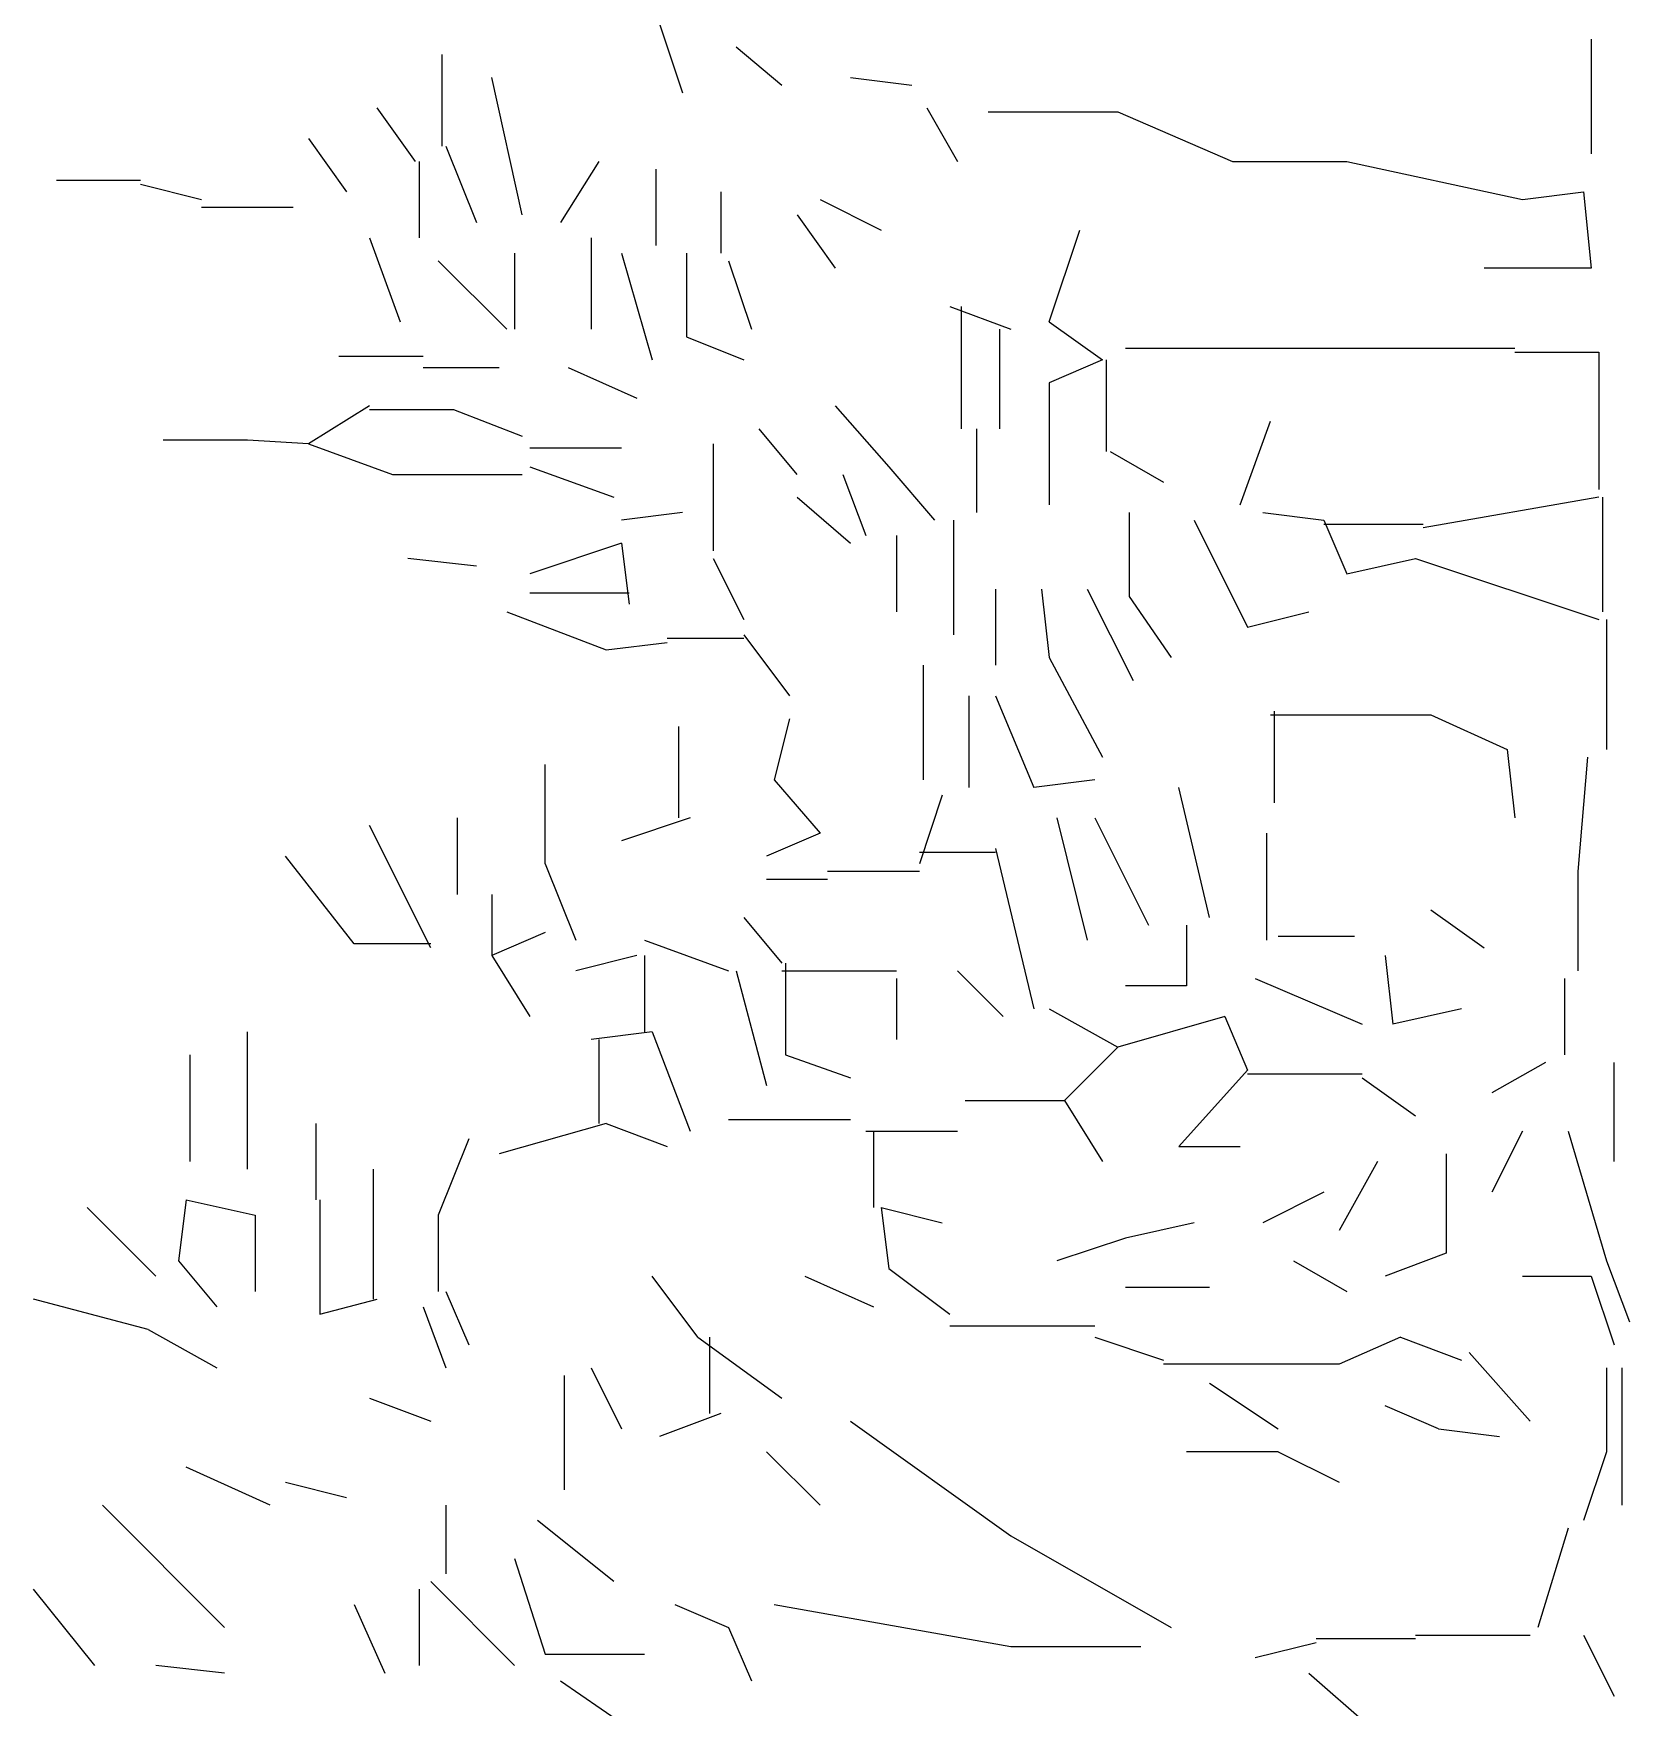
# Model space of a CAD drawing. Header units: millimetres. Extents: x 79741 to 173011, y 86123 to 135501.
# Drawn here: x 121204 to 122243, y 100314 to 101407 of the extents above; entities that cross this region are included whole.
import ezdxf

# ---------------------------------------------------------------- set-up
doc = ezdxf.new("R2010")
doc.units = ezdxf.units.MM

# ---------------------------------------------------------------- blocks, each defined once
blk = doc.blocks.new('A$C53ED0D15')
at = {"linetype": 'Continuous'}
for p, q in [((1854.8, 8491.4), (1869.8, 8446.5)), ((1854.8, 8491.4), (1869.8, 8446.5)), ((1904.7, 8476.5), (1934.6, 8451.5)), ((1904.7, 8476.5), (1934.6, 8451.5)), ((1904.7, 8476.5), (1934.6, 8451.5)), ((1904.7, 8476.5), (1934.6, 8451.5)), ((2463.1, 8481.4), (2463.1, 8406.6)), ((2463.1, 8481.4), (2463.1, 8406.6)), ((2463.1, 8481.4), (2463.1, 8406.6)), ((2463.1, 8481.4), (2463.1, 8406.6)), ((2463.1, 8481.4), (2463.1, 8406.6)), ((1712.7, 8411.6), (1712.7, 8471.5)), ((1712.7, 8411.6), (1712.7, 8471.5)), ((1712.7, 8411.6), (1712.7, 8471.5)), ((1712.7, 8411.6), (1712.7, 8471.5)), ((1712.7, 8411.6), (1712.7, 8471.5)), ((1712.7, 8411.6), (1712.7, 8471.5)), ((1765.1, 8366.8), (1745.2, 8456.5)), ((1979.5, 8456.5), (2019.4, 8451.5)), ((1979.5, 8456.5), (2019.4, 8451.5)), ((1979.5, 8456.5), (2019.4, 8451.5)), ((1979.5, 8456.5), (2019.4, 8451.5)), ((1979.5, 8456.5), (2019.4, 8451.5)), ((1979.5, 8456.5), (2019.4, 8451.5)), ((1979.5, 8456.5), (2019.4, 8451.5)), ((1979.5, 8456.5), (2019.4, 8451.5)), ((1979.5, 8456.5), (2019.4, 8451.5)), ((1695.3, 8401.7), (1670.4, 8436.6)), ((1695.3, 8401.7), (1670.4, 8436.6)), ((2029.4, 8436.6), (2049.3, 8401.7)), ((2029.4, 8436.6), (2049.3, 8401.7)), ((2029.4, 8436.6), (2049.3, 8401.7)), ((2029.4, 8436.6), (2049.3, 8401.7)), ((2069.3, 8434.1), (2154, 8434.1)), ((2069.3, 8434.1), (2154, 8434.1)), ((2069.3, 8434.1), (2154, 8434.1)), ((2154, 8434.1), (2228.8, 8401.7)), ((2154, 8434.1), (2228.8, 8401.7)), ((2154, 8434.1), (2228.8, 8401.7)), ((1625.5, 8416.6), (1650.4, 8381.7)), ((1715.2, 8411.6), (1735.2, 8361.8)), ((1715.2, 8411.6), (1735.2, 8361.8)), ((1697.8, 8401.7), (1697.8, 8351.8)), ((1697.8, 8401.7), (1697.8, 8351.8)), ((1697.8, 8401.7), (1697.8, 8351.8)), ((1697.8, 8401.7), (1697.8, 8351.8)), ((1697.8, 8401.7), (1697.8, 8351.8)), ((1697.8, 8401.7), (1697.8, 8351.8)), ((1697.8, 8401.7), (1697.8, 8351.8)), ((1697.8, 8401.7), (1697.8, 8351.8)), ((1697.8, 8401.7), (1697.8, 8351.8)), ((1815, 8401.7), (1790, 8361.8)), ((1852.4, 8396.7), (1852.4, 8346.8)), ((2228.8, 8401.7), (2303.6, 8401.7)), ((2228.8, 8401.7), (2303.6, 8401.7)), ((2228.8, 8401.7), (2303.6, 8401.7)), ((2303.6, 8401.7), (2418.3, 8376.7)), ((2303.6, 8401.7), (2418.3, 8376.7)), ((2303.6, 8401.7), (2418.3, 8376.7)), ((1515.8, 8389.2), (1460.9, 8389.2)), ((1515.8, 8389.2), (1460.9, 8389.2)), ((1515.8, 8389.2), (1460.9, 8389.2)), ((1515.8, 8389.2), (1460.9, 8389.2)), ((1515.8, 8389.2), (1460.9, 8389.2)), ((1515.8, 8389.2), (1460.9, 8389.2)), ((1515.8, 8386.7), (1555.7, 8376.7)), ((1894.7, 8381.7), (1894.7, 8341.8)), ((1894.7, 8381.7), (1894.7, 8341.8)), ((1894.7, 8381.7), (1894.7, 8341.8)), ((1894.7, 8381.7), (1894.7, 8341.8)), ((1959.6, 8376.7), (1999.4, 8356.8)), ((1959.6, 8376.7), (1999.4, 8356.8)), ((1959.6, 8376.7), (1999.4, 8356.8)), ((1959.6, 8376.7), (1999.4, 8356.8)), ((2418.3, 8376.7), (2458.2, 8381.7)), ((2418.3, 8376.7), (2458.2, 8381.7)), ((2418.3, 8376.7), (2458.2, 8381.7)), ((2458.2, 8381.7), (2463.1, 8331.9)), ((1555.7, 8371.7), (1615.5, 8371.7)), ((1944.6, 8366.8), (1969.5, 8331.9)), ((1944.6, 8366.8), (1969.5, 8331.9)), ((1944.6, 8366.8), (1969.5, 8331.9)), ((1944.6, 8366.8), (1969.5, 8331.9)), ((2109.1, 8297), (2129.1, 8356.8)), ((2109.1, 8297), (2129.1, 8356.8)), ((2109.1, 8297), (2129.1, 8356.8)), ((1665.4, 8351.8), (1685.3, 8297)), ((1665.4, 8351.8), (1685.3, 8297)), ((1665.4, 8351.8), (1685.3, 8297)), ((1760.1, 8341.8), (1760.1, 8292)), ((1760.1, 8341.8), (1760.1, 8292)), ((1810, 8351.8), (1810, 8292)), ((1829.9, 8341.8), (1849.9, 8272)), ((1872.3, 8341.8), (1872.3, 8287)), ((1710.2, 8336.8), (1755.1, 8292)), ((1710.2, 8336.8), (1755.1, 8292)), ((1899.7, 8336.8), (1914.7, 8292)), ((1899.7, 8336.8), (1914.7, 8292)), ((1899.7, 8336.8), (1914.7, 8292)), ((1899.7, 8336.8), (1914.7, 8292)), ((1899.7, 8336.8), (1914.7, 8292)), ((1899.7, 8336.8), (1914.7, 8292)), ((2463.1, 8331.9), (2393.3, 8331.9)), ((2044.3, 8306.9), (2084.2, 8292)), ((2051.8, 8306.9), (2051.8, 8227.1)), ((2051.8, 8306.9), (2051.8, 8227.1)), ((1872.3, 8287), (1909.7, 8272)), ((2076.7, 8292), (2076.7, 8227.1)), ((2109.1, 8297), (2144, 8272)), ((2109.1, 8297), (2144, 8272)), ((2109.1, 8297), (2144, 8272)), ((2109.1, 8297), (2144, 8272)), ((2109.1, 8297), (2144, 8272)), ((2109.1, 8297), (2144, 8272)), ((2109.1, 8297), (2144, 8272)), ((2413.3, 8279.5), (2159, 8279.5)), ((2413.3, 8279.5), (2159, 8279.5)), ((2413.3, 8277), (2468.1, 8277)), ((2413.3, 8277), (2468.1, 8277)), ((2413.3, 8277), (2468.1, 8277)), ((2413.3, 8277), (2468.1, 8277)), ((2468.1, 8277), (2468.1, 8187.3)), ((2468.1, 8277), (2468.1, 8187.3)), ((2468.1, 8277), (2468.1, 8187.3)), ((2468.1, 8277), (2468.1, 8187.3)), ((1645.4, 8274.5), (1700.3, 8274.5)), ((1645.4, 8274.5), (1700.3, 8274.5)), ((1645.4, 8274.5), (1700.3, 8274.5)), ((1700.3, 8267), (1750.1, 8267)), ((1700.3, 8267), (1750.1, 8267)), ((1700.3, 8267), (1750.1, 8267)), ((1795, 8267), (1839.9, 8247.1)), ((1795, 8267), (1839.9, 8247.1)), ((1795, 8267), (1839.9, 8247.1)), ((2144, 8272), (2109.1, 8257.1)), ((2144, 8272), (2109.1, 8257.1)), ((2144, 8272), (2109.1, 8257.1)), ((2144, 8272), (2109.1, 8257.1)), ((2144, 8272), (2109.1, 8257.1)), ((2144, 8272), (2109.1, 8257.1)), ((2146.5, 8272), (2146.5, 8212.2)), ((2146.5, 8272), (2146.5, 8212.2)), ((2109.1, 8257.1), (2109.1, 8177.3)), ((2109.1, 8257.1), (2109.1, 8177.3)), ((2109.1, 8257.1), (2109.1, 8177.3)), ((2109.1, 8257.1), (2109.1, 8177.3)), ((2109.1, 8257.1), (2109.1, 8177.3)), ((2109.1, 8257.1), (2109.1, 8177.3)), ((1665.4, 8242.1), (1625.5, 8217.2)), ((1665.4, 8242.1), (1625.5, 8217.2)), ((1665.4, 8242.1), (1625.5, 8217.2)), ((1665.4, 8239.6), (1720.2, 8239.6)), ((1665.4, 8239.6), (1720.2, 8239.6)), ((1665.4, 8239.6), (1720.2, 8239.6)), ((1665.4, 8239.6), (1720.2, 8239.6)), ((1720.2, 8239.6), (1765.1, 8222.2)), ((1720.2, 8239.6), (1765.1, 8222.2)), ((1720.2, 8239.6), (1765.1, 8222.2)), ((1720.2, 8239.6), (1765.1, 8222.2)), ((1969.5, 8242.1), (2004.4, 8202.2)), ((2233.8, 8177.3), (2253.7, 8232.1)), ((1944.6, 8197.2), (1919.7, 8227.1)), ((2061.8, 8227.1), (2061.8, 8172.3)), ((1585.6, 8219.7), (1530.7, 8219.7)), ((1585.6, 8219.7), (1530.7, 8219.7)), ((1585.6, 8219.7), (1530.7, 8219.7)), ((1585.6, 8219.7), (1530.7, 8219.7)), ((1625.5, 8217.2), (1585.6, 8219.7)), ((1625.5, 8217.2), (1585.6, 8219.7)), ((1625.5, 8217.2), (1585.6, 8219.7)), ((1625.5, 8217.2), (1585.6, 8219.7)), ((1625.5, 8217.2), (1680.3, 8197.2)), ((1770.1, 8214.7), (1829.9, 8214.7)), ((1770.1, 8214.7), (1829.9, 8214.7)), ((1770.1, 8214.7), (1829.9, 8214.7)), ((1770.1, 8214.7), (1829.9, 8214.7)), ((1770.1, 8214.7), (1829.9, 8214.7)), ((1770.1, 8214.7), (1829.9, 8214.7)), ((1889.8, 8217.2), (1889.8, 8147.4)), ((2149, 8212.2), (2183.9, 8192.2)), ((2149, 8212.2), (2183.9, 8192.2)), ((1770.1, 8202.2), (1824.9, 8182.3)), ((2004.4, 8202.2), (2034.3, 8167.3)), ((1680.3, 8197.2), (1765.1, 8197.2)), ((1974.5, 8197.2), (1989.5, 8157.3)), ((1974.5, 8197.2), (1989.5, 8157.3)), ((1974.5, 8197.2), (1989.5, 8157.3)), ((1974.5, 8197.2), (1989.5, 8157.3)), ((1974.5, 8197.2), (1989.5, 8157.3)), ((1974.5, 8197.2), (1989.5, 8157.3)), ((1944.6, 8182.3), (1979.5, 8152.4)), ((2468.1, 8182.3), (2353.5, 8162.3)), ((2470.6, 8182.3), (2470.6, 8107.5)), ((1869.8, 8172.3), (1829.9, 8167.3)), ((1869.8, 8172.3), (1829.9, 8167.3)), ((1869.8, 8172.3), (1829.9, 8167.3)), ((2046.8, 8167.3), (2046.8, 8092.5)), ((2046.8, 8167.3), (2046.8, 8092.5)), ((2046.8, 8167.3), (2046.8, 8092.5)), ((2046.8, 8167.3), (2046.8, 8092.5)), ((2046.8, 8167.3), (2046.8, 8092.5)), ((2161.5, 8172.3), (2161.5, 8117.5)), ((2161.5, 8172.3), (2161.5, 8117.5)), ((2161.5, 8172.3), (2161.5, 8117.5)), ((2161.5, 8172.3), (2161.5, 8117.5)), ((2161.5, 8172.3), (2161.5, 8117.5)), ((2203.9, 8167.3), (2238.8, 8097.5)), ((2248.8, 8172.3), (2288.6, 8167.3)), ((2248.8, 8172.3), (2288.6, 8167.3)), ((2248.8, 8172.3), (2288.6, 8167.3)), ((2248.8, 8172.3), (2288.6, 8167.3)), ((2248.8, 8172.3), (2288.6, 8167.3)), ((2248.8, 8172.3), (2288.6, 8167.3)), ((2248.8, 8172.3), (2288.6, 8167.3)), ((2248.8, 8172.3), (2288.6, 8167.3)), ((2248.8, 8172.3), (2288.6, 8167.3)), ((2248.8, 8172.3), (2288.6, 8167.3)), ((2288.6, 8167.3), (2303.6, 8132.4)), ((2288.6, 8167.3), (2303.6, 8132.4)), ((2288.6, 8167.3), (2303.6, 8132.4)), ((2288.6, 8167.3), (2303.6, 8132.4)), ((2009.4, 8157.3), (2009.4, 8107.5)), ((2009.4, 8157.3), (2009.4, 8107.5)), ((2288.6, 8164.8), (2353.5, 8164.8)), ((2288.6, 8164.8), (2353.5, 8164.8)), ((1829.9, 8152.4), (1770.1, 8132.4)), ((1829.9, 8152.4), (1770.1, 8132.4)), ((1829.9, 8152.4), (1770.1, 8132.4)), ((1829.9, 8152.4), (1834.9, 8112.5)), ((1829.9, 8152.4), (1834.9, 8112.5)), ((1829.9, 8152.4), (1834.9, 8112.5)), ((1735.2, 8137.4), (1690.3, 8142.4)), ((1889.8, 8142.4), (1909.7, 8102.5)), ((1889.8, 8142.4), (1909.7, 8102.5)), ((2303.6, 8132.4), (2348.5, 8142.4)), ((2303.6, 8132.4), (2348.5, 8142.4)), ((2303.6, 8132.4), (2348.5, 8142.4)), ((2303.6, 8132.4), (2348.5, 8142.4)), ((2348.5, 8142.4), (2468.1, 8102.5)), ((2348.5, 8142.4), (2468.1, 8102.5)), ((2348.5, 8142.4), (2468.1, 8102.5)), ((2348.5, 8142.4), (2468.1, 8102.5)), ((1770.1, 8119.9), (1834.9, 8119.9)), ((2074.2, 8122.4), (2074.2, 8072.6)), ((2074.2, 8122.4), (2074.2, 8072.6)), ((2074.2, 8122.4), (2074.2, 8072.6)), ((2074.2, 8122.4), (2074.2, 8072.6)), ((2074.2, 8122.4), (2074.2, 8072.6)), ((2074.2, 8122.4), (2074.2, 8072.6)), ((2104.1, 8122.4), (2109.1, 8077.6)), ((2104.1, 8122.4), (2109.1, 8077.6)), ((2104.1, 8122.4), (2109.1, 8077.6)), ((2104.1, 8122.4), (2109.1, 8077.6)), ((2104.1, 8122.4), (2109.1, 8077.6)), ((2104.1, 8122.4), (2109.1, 8077.6)), ((2104.1, 8122.4), (2109.1, 8077.6)), ((2134.1, 8122.4), (2164, 8062.6)), ((2134.1, 8122.4), (2164, 8062.6)), ((2134.1, 8122.4), (2164, 8062.6)), ((2161.5, 8117.5), (2188.9, 8077.6)), ((2161.5, 8117.5), (2188.9, 8077.6)), ((2161.5, 8117.5), (2188.9, 8077.6)), ((2161.5, 8117.5), (2188.9, 8077.6)), ((2161.5, 8117.5), (2188.9, 8077.6)), ((1755.1, 8107.5), (1819.9, 8082.6)), ((1755.1, 8107.5), (1819.9, 8082.6)), ((1755.1, 8107.5), (1819.9, 8082.6)), ((1755.1, 8107.5), (1819.9, 8082.6)), ((1755.1, 8107.5), (1819.9, 8082.6)), ((2238.8, 8097.5), (2278.7, 8107.5)), ((2238.8, 8097.5), (2278.7, 8107.5)), ((2473.1, 8102.5), (2473.1, 8017.7)), ((1909.7, 8090), (1859.8, 8090)), ((1909.7, 8090), (1859.8, 8090)), ((1909.7, 8090), (1859.8, 8090)), ((1909.7, 8092.5), (1939.6, 8052.6)), ((1909.7, 8092.5), (1939.6, 8052.6)), ((1909.7, 8092.5), (1939.6, 8052.6)), ((1819.9, 8082.6), (1859.8, 8087.5)), ((1819.9, 8082.6), (1859.8, 8087.5)), ((1819.9, 8082.6), (1859.8, 8087.5)), ((1819.9, 8082.6), (1859.8, 8087.5)), ((1819.9, 8082.6), (1859.8, 8087.5)), ((2026.9, 8072.6), (2026.9, 7997.8)), ((2109.1, 8077.6), (2144, 8012.7)), ((2109.1, 8077.6), (2144, 8012.7)), ((2109.1, 8077.6), (2144, 8012.7)), ((2109.1, 8077.6), (2144, 8012.7)), ((2109.1, 8077.6), (2144, 8012.7)), ((2109.1, 8077.6), (2144, 8012.7)), ((2056.8, 8052.6), (2056.8, 7992.8)), ((2074.2, 8052.6), (2099.2, 7992.8)), ((2074.2, 8052.6), (2099.2, 7992.8)), ((2074.2, 8052.6), (2099.2, 7992.8)), ((2074.2, 8052.6), (2099.2, 7992.8)), ((2074.2, 8052.6), (2099.2, 7992.8)), ((1939.6, 8037.7), (1929.6, 7997.8)), ((1939.6, 8037.7), (1929.6, 7997.8)), ((2253.7, 8040.2), (2358.4, 8040.2)), ((2253.7, 8040.2), (2358.4, 8040.2)), ((2253.7, 8040.2), (2358.4, 8040.2)), ((2253.7, 8040.2), (2358.4, 8040.2)), ((2256.2, 8042.7), (2256.2, 7982.8)), ((2256.2, 8042.7), (2256.2, 7982.8)), ((2256.2, 8042.7), (2256.2, 7982.8)), ((2358.4, 8040.2), (2408.3, 8017.7)), ((2358.4, 8040.2), (2408.3, 8017.7)), ((2358.4, 8040.2), (2408.3, 8017.7)), ((2358.4, 8040.2), (2408.3, 8017.7)), ((1867.3, 7972.9), (1867.3, 8032.7)), ((1867.3, 7972.9), (1867.3, 8032.7)), ((1867.3, 7972.9), (1867.3, 8032.7)), ((1867.3, 7972.9), (1867.3, 8032.7)), ((1867.3, 7972.9), (1867.3, 8032.7)), ((1867.3, 7972.9), (1867.3, 8032.7)), ((1867.3, 7972.9), (1867.3, 8032.7)), ((1867.3, 7972.9), (1867.3, 8032.7)), ((2408.3, 8017.7), (2413.3, 7972.9)), ((2408.3, 8017.7), (2413.3, 7972.9)), ((1780, 7942.9), (1780, 8007.8)), ((2460.7, 8012.7), (2454.4, 7938)), ((2460.7, 8012.7), (2454.4, 7938)), ((1929.6, 7997.8), (1959.6, 7962.9)), ((1929.6, 7997.8), (1959.6, 7962.9)), ((1929.6, 7997.8), (1959.6, 7962.9)), ((1929.6, 7997.8), (1959.6, 7962.9)), ((1929.6, 7997.8), (1959.6, 7962.9)), ((2139.1, 7997.8), (2099.2, 7992.8)), ((2213.8, 7908), (2193.9, 7992.8)), ((2213.8, 7908), (2193.9, 7992.8)), ((2039.3, 7987.8), (2024.4, 7942.9)), ((2039.3, 7987.8), (2024.4, 7942.9)), ((2039.3, 7987.8), (2024.4, 7942.9)), ((2039.3, 7987.8), (2024.4, 7942.9)), ((2039.3, 7987.8), (2024.4, 7942.9)), ((2039.3, 7987.8), (2024.4, 7942.9)), ((2039.3, 7987.8), (2024.4, 7942.9)), ((2039.3, 7987.8), (2024.4, 7942.9)), ((2039.3, 7987.8), (2024.4, 7942.9)), ((2039.3, 7987.8), (2024.4, 7942.9)), ((2039.3, 7987.8), (2024.4, 7942.9)), ((1722.7, 7972.9), (1722.7, 7923)), ((1874.8, 7972.9), (1829.9, 7957.9)), ((1874.8, 7972.9), (1829.9, 7957.9)), ((1874.8, 7972.9), (1829.9, 7957.9)), ((1874.8, 7972.9), (1829.9, 7957.9)), ((1874.8, 7972.9), (1829.9, 7957.9)), ((2114.1, 7972.9), (2134.1, 7893.1)), ((2139.1, 7972.9), (2174, 7903)), ((1705.3, 7888.1), (1665.4, 7967.9)), ((1705.3, 7888.1), (1665.4, 7967.9)), ((1705.3, 7888.1), (1665.4, 7967.9)), ((1959.6, 7962.9), (1924.6, 7947.9)), ((1959.6, 7962.9), (1924.6, 7947.9)), ((1959.6, 7962.9), (1924.6, 7947.9)), ((2251.2, 7962.9), (2251.2, 7893.1)), ((2251.2, 7962.9), (2251.2, 7893.1)), ((2251.2, 7962.9), (2251.2, 7893.1)), ((2251.2, 7962.9), (2251.2, 7893.1)), ((1655.4, 7890.6), (1610.5, 7947.9)), ((2074.2, 7950.4), (2024.4, 7950.4)), ((2074.2, 7952.9), (2099.2, 7848.2)), ((2074.2, 7952.9), (2099.2, 7848.2)), ((1780, 7942.9), (1800, 7893.1)), ((1780, 7942.9), (1800, 7893.1)), ((1780, 7942.9), (1800, 7893.1)), ((2024.4, 7938), (1964.5, 7938)), ((2454.4, 7938), (2454.4, 7873.1)), ((2454.4, 7938), (2454.4, 7873.1)), ((1924.6, 7933), (1964.5, 7933)), ((1924.6, 7933), (1964.5, 7933)), ((1924.6, 7933), (1964.5, 7933)), ((1745.2, 7923), (1745.2, 7883.1)), ((1745.2, 7923), (1745.2, 7883.1)), ((1745.2, 7923), (1745.2, 7883.1)), ((1745.2, 7923), (1745.2, 7883.1)), ((1745.2, 7923), (1745.2, 7883.1)), ((1745.2, 7923), (1745.2, 7883.1)), ((1745.2, 7923), (1745.2, 7883.1)), ((1909.7, 7908), (1934.6, 7878.1)), ((2358.4, 7913), (2393.3, 7888.1)), ((2358.4, 7913), (2393.3, 7888.1)), ((2358.4, 7913), (2393.3, 7888.1)), ((1780, 7898.1), (1745.2, 7883.1)), ((1780, 7898.1), (1745.2, 7883.1)), ((1844.9, 7893.1), (1899.7, 7873.1)), ((1844.9, 7893.1), (1899.7, 7873.1)), ((2198.9, 7903), (2198.9, 7863.2)), ((2308.6, 7895.6), (2258.7, 7895.6)), ((2308.6, 7895.6), (2258.7, 7895.6)), ((2308.6, 7895.6), (2258.7, 7895.6)), ((2308.6, 7895.6), (2258.7, 7895.6)), ((1705.3, 7890.6), (1655.4, 7890.6)), ((1745.2, 7883.1), (1770.1, 7843.2)), ((1839.9, 7883.1), (1800, 7873.1)), ((1844.9, 7883.1), (1844.9, 7833.2)), ((1844.9, 7883.1), (1844.9, 7833.2)), ((2328.5, 7883.1), (2333.5, 7838.2)), ((2328.5, 7883.1), (2333.5, 7838.2)), ((2328.5, 7883.1), (2333.5, 7838.2)), ((1904.7, 7873.1), (1924.6, 7798.3)), ((1904.7, 7873.1), (1924.6, 7798.3)), ((1904.7, 7873.1), (1924.6, 7798.3)), ((1904.7, 7873.1), (1924.6, 7798.3)), ((1904.7, 7873.1), (1924.6, 7798.3)), ((1934.6, 7873.1), (2009.4, 7873.1)), ((1934.6, 7873.1), (2009.4, 7873.1)), ((1937.1, 7878.1), (1937.1, 7818.3)), ((1937.1, 7878.1), (1937.1, 7818.3)), ((1937.1, 7878.1), (1937.1, 7818.3)), ((1937.1, 7878.1), (1937.1, 7818.3)), ((2049.3, 7873.1), (2079.2, 7843.2)), ((2049.3, 7873.1), (2079.2, 7843.2)), ((2009.4, 7868.1), (2009.4, 7828.3)), ((2009.4, 7868.1), (2009.4, 7828.3)), ((2009.4, 7868.1), (2009.4, 7828.3)), ((2009.4, 7868.1), (2009.4, 7828.3)), ((2009.4, 7868.1), (2009.4, 7828.3)), ((2198.9, 7863.2), (2159, 7863.2)), ((2243.8, 7868.1), (2313.6, 7838.2)), ((2445.7, 7868.1), (2445.7, 7818.3)), ((2109.1, 7848.2), (2154, 7823.3)), ((2109.1, 7848.2), (2154, 7823.3)), ((2223.8, 7843.2), (2154, 7823.3)), ((2223.8, 7843.2), (2238.8, 7808.3)), ((2378.4, 7848.2), (2333.5, 7838.2)), ((2378.4, 7848.2), (2333.5, 7838.2)), ((2378.4, 7848.2), (2333.5, 7838.2)), ((1585.6, 7743.5), (1585.6, 7833.2)), ((1585.6, 7743.5), (1585.6, 7833.2)), ((1585.6, 7743.5), (1585.6, 7833.2)), ((1585.6, 7743.5), (1585.6, 7833.2)), ((1849.9, 7833.2), (1810, 7828.3)), ((1849.9, 7833.2), (1810, 7828.3)), ((1849.9, 7833.2), (1810, 7828.3)), ((1849.9, 7833.2), (1810, 7828.3)), ((1815, 7828.3), (1815, 7773.4)), ((1815, 7828.3), (1815, 7773.4)), ((1815, 7828.3), (1815, 7773.4)), ((1815, 7828.3), (1815, 7773.4)), ((1815, 7828.3), (1815, 7773.4)), ((1815, 7828.3), (1815, 7773.4)), ((1815, 7828.3), (1815, 7773.4)), ((1849.9, 7833.2), (1874.8, 7768.4)), ((1849.9, 7833.2), (1874.8, 7768.4)), ((1849.9, 7833.2), (1874.8, 7768.4)), ((1849.9, 7833.2), (1874.8, 7768.4)), ((1548.2, 7748.5), (1548.2, 7818.3)), ((1937.1, 7818.3), (1979.5, 7803.3)), ((1937.1, 7818.3), (1979.5, 7803.3)), ((1937.1, 7818.3), (1979.5, 7803.3)), ((1937.1, 7818.3), (1979.5, 7803.3)), ((2154, 7823.3), (2119.1, 7788.4)), ((2238.8, 7808.3), (2193.9, 7758.4)), ((2238.8, 7808.3), (2193.9, 7758.4)), ((2238.8, 7808.3), (2193.9, 7758.4)), ((2238.8, 7808.3), (2193.9, 7758.4)), ((2238.8, 7808.3), (2193.9, 7758.4)), ((2238.8, 7808.3), (2193.9, 7758.4)), ((2238.8, 7808.3), (2193.9, 7758.4)), ((2238.8, 7808.3), (2193.9, 7758.4)), ((2238.8, 7805.8), (2313.6, 7805.8)), ((2238.8, 7805.8), (2313.6, 7805.8)), ((2238.8, 7805.8), (2313.6, 7805.8)), ((2433.2, 7813.3), (2398.3, 7793.4)), ((2433.2, 7813.3), (2398.3, 7793.4)), ((2433.2, 7813.3), (2398.3, 7793.4)), ((2478.1, 7748.5), (2478.1, 7813.3)), ((2313.6, 7803.3), (2348.5, 7778.4)), ((2313.6, 7803.3), (2348.5, 7778.4)), ((2054.3, 7788.4), (2119.1, 7788.4)), ((2119.1, 7788.4), (2144, 7748.5)), ((1630.5, 7723.5), (1630.5, 7773.4)), ((1819.9, 7773.4), (1750.1, 7753.5)), ((1819.9, 7773.4), (1750.1, 7753.5)), ((1819.9, 7773.4), (1859.8, 7758.4)), ((1819.9, 7773.4), (1859.8, 7758.4)), ((1899.7, 7775.9), (1979.5, 7775.9)), ((1899.7, 7775.9), (1979.5, 7775.9)), ((1899.7, 7775.9), (1979.5, 7775.9)), ((1899.7, 7775.9), (1979.5, 7775.9)), ((1730.2, 7763.4), (1710.2, 7713.6)), ((1989.5, 7768.4), (2049.3, 7768.4)), ((1989.5, 7768.4), (2049.3, 7768.4)), ((1989.5, 7768.4), (2049.3, 7768.4)), ((1994.5, 7768.4), (1994.5, 7718.6)), ((1994.5, 7768.4), (1994.5, 7718.6)), ((1994.5, 7768.4), (1994.5, 7718.6)), ((2418.3, 7768.4), (2398.3, 7728.5)), ((2448.2, 7768.4), (2473.1, 7683.7)), ((2448.2, 7768.4), (2473.1, 7683.7)), ((2448.2, 7768.4), (2473.1, 7683.7)), ((2448.2, 7768.4), (2473.1, 7683.7)), ((2448.2, 7768.4), (2473.1, 7683.7)), ((2193.9, 7758.4), (2233.8, 7758.4)), ((2193.9, 7758.4), (2233.8, 7758.4)), ((2193.9, 7758.4), (2233.8, 7758.4)), ((2193.9, 7758.4), (2233.8, 7758.4)), ((2368.4, 7753.5), (2368.4, 7688.6)), ((1667.9, 7658.7), (1667.9, 7743.5)), ((2323.5, 7748.5), (2298.6, 7703.6)), ((2323.5, 7748.5), (2298.6, 7703.6)), ((1525.8, 7673.7), (1480.9, 7718.6)), ((1545.7, 7723.5), (1540.7, 7683.7)), ((1545.7, 7723.5), (1540.7, 7683.7)), ((1545.7, 7723.5), (1590.6, 7713.6)), ((1633, 7723.5), (1633, 7648.8)), ((1999.4, 7718.6), (2039.3, 7708.6)), ((1999.4, 7718.6), (2004.4, 7678.7)), ((1999.4, 7718.6), (2039.3, 7708.6)), ((1999.4, 7718.6), (2039.3, 7708.6)), ((1999.4, 7718.6), (2004.4, 7678.7)), ((2288.6, 7728.5), (2248.8, 7708.6)), ((2288.6, 7728.5), (2248.8, 7708.6)), ((2288.6, 7728.5), (2248.8, 7708.6)), ((2288.6, 7728.5), (2248.8, 7708.6)), ((2288.6, 7728.5), (2248.8, 7708.6)), ((2288.6, 7728.5), (2248.8, 7708.6)), ((1590.6, 7713.6), (1590.6, 7663.7)), ((1710.2, 7713.6), (1710.2, 7663.7)), ((2203.9, 7708.6), (2159, 7698.6)), ((2203.9, 7708.6), (2159, 7698.6)), ((2159, 7698.6), (2114.1, 7683.7)), ((2368.4, 7688.6), (2328.5, 7673.7)), ((1540.7, 7683.7), (1565.7, 7653.7)), ((1540.7, 7683.7), (1565.7, 7653.7)), ((1540.7, 7683.7), (1565.7, 7653.7)), ((2004.4, 7678.7), (2044.3, 7648.8)), ((2268.7, 7683.7), (2303.6, 7663.7)), ((2268.7, 7683.7), (2303.6, 7663.7)), ((2268.7, 7683.7), (2303.6, 7663.7)), ((2268.7, 7683.7), (2303.6, 7663.7)), ((2473.1, 7683.7), (2488.1, 7643.8)), ((2473.1, 7683.7), (2488.1, 7643.8)), ((1715.2, 7663.7), (1730.2, 7628.8)), ((1879.8, 7633.8), (1849.9, 7673.7)), ((1879.8, 7633.8), (1849.9, 7673.7)), ((1879.8, 7633.8), (1849.9, 7673.7)), ((1949.6, 7673.7), (1994.5, 7653.7)), ((1949.6, 7673.7), (1994.5, 7653.7)), ((2213.8, 7666.2), (2159, 7666.2)), ((2418.3, 7673.7), (2463.1, 7673.7)), ((2418.3, 7673.7), (2463.1, 7673.7)), ((2463.1, 7673.7), (2478.1, 7628.8)), ((1520.8, 7638.8), (1446, 7658.7)), ((1520.8, 7638.8), (1446, 7658.7)), ((1633, 7648.8), (1670.4, 7658.7)), ((1700.3, 7653.7), (1715.2, 7613.9)), ((1520.8, 7638.8), (1565.7, 7613.9)), ((1879.8, 7633.8), (1934.6, 7593.9)), ((1879.8, 7633.8), (1934.6, 7593.9)), ((1879.8, 7633.8), (1934.6, 7593.9)), ((1879.8, 7633.8), (1934.6, 7593.9)), ((1887.3, 7633.8), (1887.3, 7583.9)), ((1887.3, 7633.8), (1887.3, 7583.9)), ((1887.3, 7633.8), (1887.3, 7583.9)), ((1887.3, 7633.8), (1887.3, 7583.9)), ((1887.3, 7633.8), (1887.3, 7583.9)), ((2044.3, 7641.3), (2139.1, 7641.3)), ((2044.3, 7641.3), (2139.1, 7641.3)), ((2139.1, 7633.8), (2183.9, 7618.8)), ((2139.1, 7633.8), (2183.9, 7618.8)), ((2139.1, 7633.8), (2183.9, 7618.8)), ((2338.5, 7633.8), (2298.6, 7616.3)), ((2338.5, 7633.8), (2378.4, 7618.8)), ((2338.5, 7633.8), (2378.4, 7618.8)), ((2338.5, 7633.8), (2378.4, 7618.8)), ((2383.4, 7623.8), (2423.3, 7578.9)), ((2383.4, 7623.8), (2423.3, 7578.9)), ((1792.5, 7608.9), (1792.5, 7534.1)), ((1792.5, 7608.9), (1792.5, 7534.1)), ((1792.5, 7608.9), (1792.5, 7534.1)), ((1810, 7613.9), (1829.9, 7574)), ((1810, 7613.9), (1829.9, 7574)), ((1810, 7613.9), (1829.9, 7574)), ((1810, 7613.9), (1829.9, 7574)), ((2298.6, 7616.3), (2183.9, 7616.3)), ((2473.1, 7613.9), (2473.1, 7559)), ((2473.1, 7613.9), (2473.1, 7559)), ((2473.1, 7613.9), (2473.1, 7559)), ((2483.1, 7613.9), (2483.1, 7524.1)), ((2483.1, 7613.9), (2483.1, 7524.1)), ((2483.1, 7613.9), (2483.1, 7524.1)), ((2213.8, 7603.9), (2258.7, 7574)), ((1665.4, 7593.9), (1705.3, 7578.9)), ((2363.4, 7574), (2328.5, 7588.9)), ((2363.4, 7574), (2328.5, 7588.9)), ((2363.4, 7574), (2328.5, 7588.9)), ((2363.4, 7574), (2328.5, 7588.9)), ((1894.7, 7583.9), (1854.8, 7569)), ((1894.7, 7583.9), (1854.8, 7569)), ((1894.7, 7583.9), (1854.8, 7569)), ((1979.5, 7578.9), (2084.2, 7504.2)), ((1979.5, 7578.9), (2084.2, 7504.2)), ((1979.5, 7578.9), (2084.2, 7504.2)), ((1979.5, 7578.9), (2084.2, 7504.2)), ((1979.5, 7578.9), (2084.2, 7504.2)), ((1979.5, 7578.9), (2084.2, 7504.2)), ((2363.4, 7574), (2403.3, 7569)), ((1924.6, 7559), (1959.6, 7524.1)), ((2258.7, 7559), (2198.9, 7559)), ((2258.7, 7559), (2198.9, 7559)), ((2258.7, 7559), (2198.9, 7559)), ((2258.7, 7559), (2198.9, 7559)), ((2258.7, 7559), (2298.6, 7539.1)), ((2258.7, 7559), (2298.6, 7539.1)), ((2473.1, 7559), (2458.2, 7514.1)), ((2473.1, 7559), (2458.2, 7514.1)), ((2473.1, 7559), (2458.2, 7514.1)), ((1600.5, 7524.1), (1545.7, 7549)), ((1610.5, 7539.1), (1650.4, 7529.1)), ((1490.9, 7524.1), (1570.6, 7444.3)), ((1490.9, 7524.1), (1570.6, 7444.3)), ((1490.9, 7524.1), (1570.6, 7444.3)), ((1490.9, 7524.1), (1570.6, 7444.3)), ((1490.9, 7524.1), (1570.6, 7444.3)), ((1715.2, 7524.1), (1715.2, 7479.2)), ((1715.2, 7524.1), (1715.2, 7479.2)), ((1715.2, 7524.1), (1715.2, 7479.2)), ((1715.2, 7524.1), (1715.2, 7479.2)), ((1715.2, 7524.1), (1715.2, 7479.2)), ((1715.2, 7524.1), (1715.2, 7479.2)), ((1824.9, 7474.2), (1775.1, 7514.1)), ((1824.9, 7474.2), (1775.1, 7514.1)), ((1824.9, 7474.2), (1775.1, 7514.1)), ((1824.9, 7474.2), (1775.1, 7514.1)), ((1824.9, 7474.2), (1775.1, 7514.1)), ((2084.2, 7504.2), (2188.9, 7444.3)), ((2084.2, 7504.2), (2188.9, 7444.3)), ((2084.2, 7504.2), (2188.9, 7444.3)), ((2084.2, 7504.2), (2188.9, 7444.3)), ((2084.2, 7504.2), (2188.9, 7444.3)), ((2084.2, 7504.2), (2188.9, 7444.3)), ((2448.2, 7509.1), (2428.3, 7444.3)), ((2448.2, 7509.1), (2428.3, 7444.3)), ((2448.2, 7509.1), (2428.3, 7444.3)), ((1760.1, 7489.2), (1780, 7426.9)), ((1760.1, 7489.2), (1780, 7426.9)), ((1760.1, 7489.2), (1780, 7426.9)), ((1760.1, 7489.2), (1780, 7426.9)), ((1760.1, 7489.2), (1780, 7426.9)), ((1485.9, 7419.4), (1446, 7469.3)), ((1485.9, 7419.4), (1446, 7469.3)), ((1697.8, 7469.3), (1697.8, 7419.4)), ((1697.8, 7469.3), (1697.8, 7419.4)), ((1697.8, 7469.3), (1697.8, 7419.4)), ((1697.8, 7469.3), (1697.8, 7419.4)), ((1705.3, 7474.2), (1760.1, 7419.4)), ((1655.4, 7459.3), (1675.3, 7414.4)), ((1655.4, 7459.3), (1675.3, 7414.4)), ((1655.4, 7459.3), (1675.3, 7414.4)), ((1864.8, 7459.3), (1899.7, 7444.3)), ((1929.6, 7459.3), (2084.2, 7431.9)), ((1929.6, 7459.3), (2084.2, 7431.9)), ((1899.7, 7444.3), (1914.7, 7409.4)), ((1899.7, 7444.3), (1914.7, 7409.4)), ((1899.7, 7444.3), (1914.7, 7409.4)), ((1899.7, 7444.3), (1914.7, 7409.4)), ((2283.6, 7434.3), (2243.8, 7424.4)), ((2283.6, 7434.3), (2243.8, 7424.4)), ((2283.6, 7434.3), (2243.8, 7424.4)), ((2283.6, 7434.3), (2243.8, 7424.4)), ((2283.6, 7434.3), (2243.8, 7424.4)), ((2283.6, 7434.3), (2243.8, 7424.4)), ((2283.6, 7434.3), (2243.8, 7424.4)), ((2283.6, 7434.3), (2243.8, 7424.4)), ((2348.5, 7436.8), (2283.6, 7436.8)), ((2348.5, 7436.8), (2283.6, 7436.8)), ((2348.5, 7439.3), (2423.3, 7439.3)), ((2348.5, 7439.3), (2423.3, 7439.3)), ((2348.5, 7439.3), (2423.3, 7439.3)), ((2348.5, 7439.3), (2423.3, 7439.3)), ((2348.5, 7439.3), (2423.3, 7439.3)), ((2458.2, 7439.3), (2478.1, 7399.4)), ((2458.2, 7439.3), (2478.1, 7399.4)), ((2458.2, 7439.3), (2478.1, 7399.4)), ((2458.2, 7439.3), (2478.1, 7399.4)), ((1780, 7426.9), (1844.9, 7426.9)), ((1780, 7426.9), (1844.9, 7426.9)), ((1780, 7426.9), (1844.9, 7426.9)), ((1780, 7426.9), (1844.9, 7426.9)), ((1780, 7426.9), (1844.9, 7426.9)), ((2084.2, 7431.9), (2169, 7431.9)), ((2084.2, 7431.9), (2169, 7431.9)), ((1570.6, 7414.4), (1525.8, 7419.4)), ((2278.7, 7414.4), (2318.6, 7379.5)), ((1790, 7409.4), (1829.9, 7382))]:
    blk.add_line(p, q, dxfattribs=at)

msp = doc.modelspace()

# ---------------------------------------------------------------- block references
msp.add_blockref('A$C53ED0D15', (119757.9, 92921.8))

doc.saveas('drawing.dxf')
